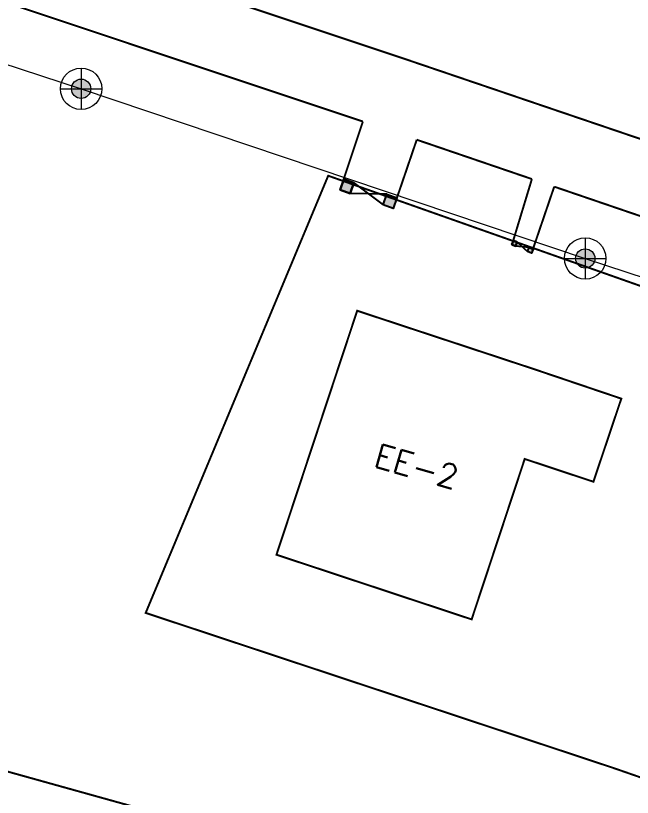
# Model space of a CAD drawing. Header units: inches. Extents: x 350994 to 353538, y 1581369 to 1583842.
# Drawn here: x 351441.15 to 351472.49, y 1583072.21 to 1583111.91 of the extents above; entities that cross this region are included whole.
import ezdxf
from ezdxf.enums import TextEntityAlignment as Align

# ---------------------------------------------------------------- set-up
doc = ezdxf.new("R2010")
doc.units = ezdxf.units.IN
doc.header["$MEASUREMENT"] = 0
doc.linetypes.add('1', pattern=[0])
doc.linetypes.add('ACAD_ISO03W100', pattern=[30, 12, -18])
for name, color, linetype in [('BOUNDARY', 5, 'Continuous'), ('BULDING', 5, '1'), ('CW', 94, '1'), ('EP TF', 5, 'Continuous'), ('GATE', 255, 'Continuous'), ("ROAD'S", 1, '1')]:
    doc.layers.add(name, color=color, linetype=linetype)
doc.styles.add('ROMANS', font='ROMANS.shx')
doc.styles.get("Standard").update_dxf_attribs({"font": 'arial.ttf'})
doc.linetypes.add('HOT_WATER_SUPPLY', pattern='A,0.5,-0.2,["HW",Standard,S=0.1,R=0,X=-0.1,Y=-0.05],-0.2', length=0.9)

# ---------------------------------------------------------------- blocks, each defined once
blk = doc.blocks.new('gate')
h = blk.add_hatch(color=0)
h.paths.add_polyline_path([(0.5, 0.1625090682908317), (0.8121325287041472, 0.1625090682908317), (0.8121325287041472, -0.1625090682908317), (0.5, -0.1625090682908317)])
h.paths.add_polyline_path([(-0.8121325287041472, 0.1625090682908317), (-0.5, 0.1625090682908317), (-0.5, -0.1625090682908317), (-0.8121325287041472, -0.1625090682908317)])
at = {"color": 0}
blk.add_lwpolyline([(-0.5, 0.1625090682908317), (-0.8121325287041472, 0.1625090682908317), (-0.8121325287041472, -0.1625090682908317), (-0.5, -0.1625090682908317), (-0.5, 0.1625090682908317), (0.5, -0.1625090682908317), (0.5, 0.1625090682908317), (0.8121325287041472, 0.1625090682908317), (0.8121325287041472, -0.1625090682908317), (0.5, -0.1625090682908317), (0.5, 0.1625090682908317), (-0.5, -0.1625090682908317)], dxfattribs=at)
for points in [[(-0.8121325287041472, 0.1625090682908317), (-0.5, 0.1625090682908317), (-0.5, -0.1625090682908317), (-0.8121325287041472, -0.1625090682908317)], [(0.5, 0.1625090682908317), (0.8121325287041472, 0.1625090682908317), (0.8121325287041472, -0.1625090682908317), (0.5, -0.1625090682908317)]]:
    blk.add_lwpolyline(points, close=True, dxfattribs=at)
blk = doc.blocks.new('EP1')
at = {"layer": 'EP TF', "lineweight": 5}
h = blk.add_hatch(color=252, dxfattribs=at)
edge = h.paths.add_edge_path()
edge.add_arc((351339.7712355755, 1583222.913694198), 0.4899999999999999, 0, 360)
at = {"layer": 'EP TF', "color": 252, "lineweight": 5}
for points in [[(351339.7712355755, 1583223.963694199), (351339.7712355755, 1583221.863694198)], [(351338.7212355755, 1583222.913694198), (351340.8212355755, 1583222.913694198)]]:
    blk.add_lwpolyline(points, dxfattribs=at)
for radius in [1.05, 0.4899999999999999]:
    blk.add_circle((351339.7712355755, 1583222.913694198), radius, dxfattribs=at)

msp = doc.modelspace()

# ---------------------------------------------------------------- linework, layer by layer
at = {"layer": 'BOUNDARY', "lineweight": 5, "const_width": 0.1, "elevation": 102.946574}
msp.add_lwpolyline([(351458.5098555484, 1583096.92456672), (351467.4817282592, 1583093.965253827), (351471.9311944299, 1583092.461789376), (351470.5131508218, 1583088.242763739), (351467.0220759513, 1583089.39866087), (351464.3248734581, 1583081.252489738), (351454.4079857443, 1583084.535977628)], close=True, dxfattribs=at)
at = {"layer": 'CW', "linetype": 'ACAD_ISO03W100', "lineweight": 5, "ltscale": 0.1, "const_width": 0.1, "elevation": 114.157987}
msp.add_lwpolyline([(351258.5879058005, 1582987.836015986), (351286.4804182482, 1583085.699794151), (351291.0936605113, 1583102.439608951), (351294.3894736047, 1583114.276392276), (351450.2587164292, 1583070.875298575), (351507.1253955548, 1583054.974777075), (351503.7047245802, 1583044.431385848), (351504.8970832137, 1583044.079613622), (351504.3314335447, 1583041.510256492), (351502.9151802806, 1583037.370814802), (351501.8895830688, 1583035.267155286), (351500.7611883376, 1583035.479066048), (351472.5597519606, 1582950.674126071), (351449.6936906977, 1582882.807444728), (351408.3408165865, 1582900.103195593), (351277.3701232247, 1582955.130461022), (351252.7286076773, 1582966.854366462)], close=True, dxfattribs=at)
at = {"layer": 'CW', "linetype": 'ACAD_ISO03W100', "lineweight": 5, "ltscale": 0.1, "const_width": 0.1, "elevation": 103.044654}
msp.add_lwpolyline([(351457.0374332414, 1583103.780950946), (351479.0658127337, 1583096.01070882), (351521.0125557284, 1583081.804604154), (351512.7141532213, 1583059.426432749), (351471.4879649637, 1583073.72095071), (351447.7620204267, 1583081.581048716), (351457.0374332414, 1583103.780950946)], dxfattribs=at)
at = {"layer": 'EP TF', "color": 252, "linetype": 'HOT_WATER_SUPPLY', "lineweight": 5, "ltscale": 6, "elevation": 103.680711}
msp.add_lwpolyline([(351419.7783983574, 1583116.307107768), (351444.4819604502, 1583108.196702601), (351470.0982148022, 1583099.580390595), (351505.6310021178, 1583087.929487007), (351530.9069995629, 1583079.050550769)], dxfattribs=at)
at = {"layer": "ROAD'S", "lineweight": 5, "const_width": 0.1}
for points in [[(351304.0913024998, 1583161.2196241), (351358.6786778327, 1583143.788842089), (351460.9598553135, 1583109.701953116), (351522.085342531, 1583088.953904757), (351526.7301598615, 1583088.675632917), (351527.6864953742, 1583089.484390871), (351547.4348393209, 1583147.464955732), (351548.201428357, 1583150.043170822), (351547.7030544774, 1583151.230500452), (351540.4844651009, 1583154.312580467), (351528.7453147593, 1583157.779823094), (351442.3172969095, 1583187.289223721), (351392.0460913186, 1583203.836725981), (351392.0460913186, 1583203.836725981)], [(351357.43915597, 1583140.327584277), (351458.7989718856, 1583106.532722316)], [(351457.7329447377, 1583103.335422217), (351458.7989718856, 1583106.532722316)], [(351460.437231176, 1583102.38878265), (351461.5362202072, 1583105.609554171)], [(351461.5362202072, 1583105.609554171), (351467.3867928309, 1583103.613226553)], [(351466.4065884118, 1583100.385375442), (351467.3867928309, 1583103.613226553)], [(351467.4044749251, 1583099.950737033), (351468.5220123943, 1583103.22586786)], [(351468.5220123943, 1583103.22586786), (351483.5242183788, 1583098.106827371)]]:
    msp.add_lwpolyline(points, dxfattribs=at)

# ---------------------------------------------------------------- block references
at = {"layer": 'EP TF', "color": 1, "lineweight": 5}
for p in [(104.7107248746906, -114.7169915975537, 103.680711), (130.3269792267238, -123.3333036031108, 103.680711)]:
    msp.add_blockref('EP1', p, dxfattribs=at)
at = {"layer": 'GATE', "lineweight": 5, "extrusion": (0.03801325923308105, -0.01359112044280557, 0.999184804511952), "xscale": 1.765428379202755, "yscale": 1.765428379277985, "zscale": 1.765428379239977, "rotation": 270.3808282547624}
msp.add_blockref('gate', (1609012.406431371, 201872.2199990629, -8053.187291914855), dxfattribs=at)
at = {"layer": 'GATE', "lineweight": 5, "extrusion": (0.01108730674386273, -0.007900319786515071, 0.9999073239937982), "xscale": 0.6701679116724484, "yscale": 0.6701679116958287, "zscale": 0.6701679116604717, "rotation": 336.4654703193449}
msp.add_blockref('gate', (351444.1613721299, 1583082.361636903, -8507.411927948266), dxfattribs=at)

# ---------------------------------------------------------------- texts
at = {"layer": 'BULDING', "color": 0, "linetype": 'Continuous', "lineweight": 9, "style": 'ROMANS'}
msp.add_text('EE-2', height=1.2, rotation=343.9542719073943, dxfattribs=at).set_placement((351461.5332456359, 1583089.017674543), align=Align.MIDDLE_CENTER)

doc.saveas('drawing.dxf')
